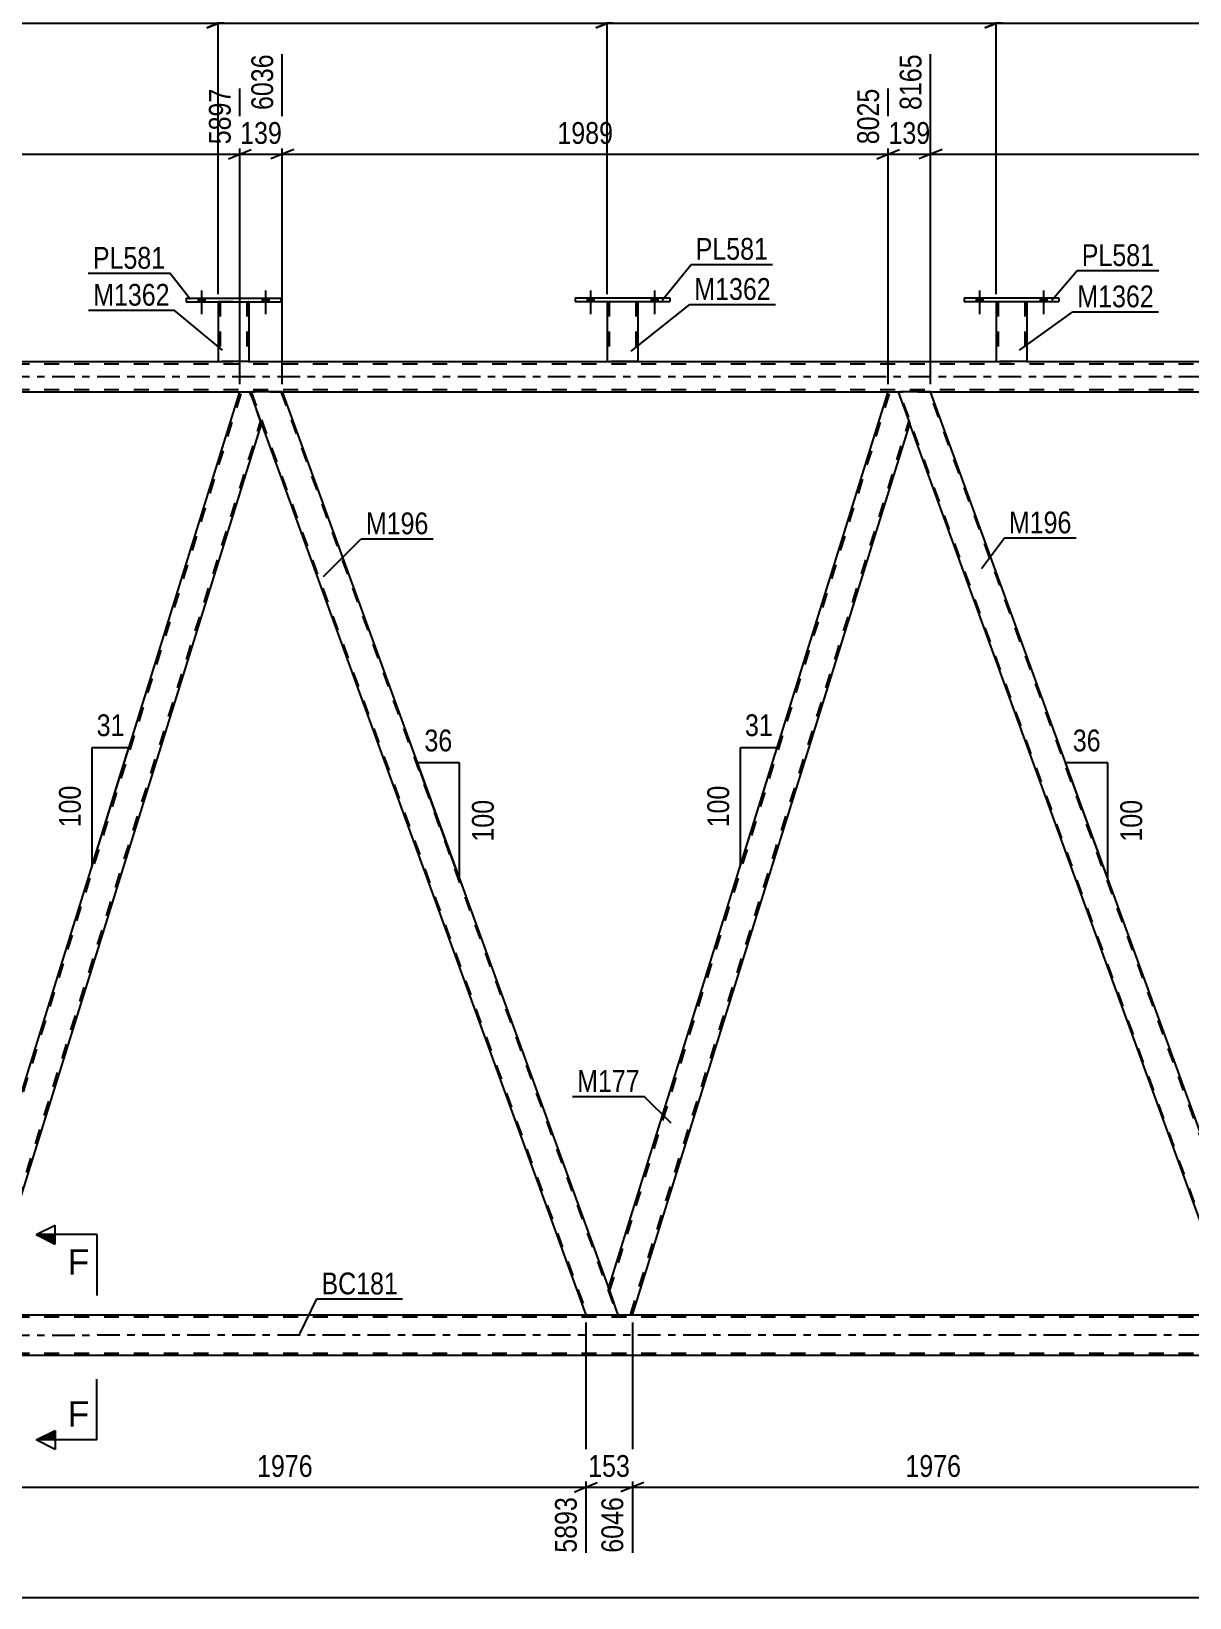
# Model space of a CAD drawing. Header units: millimetres. Extents: x 0 to 841, y 0 to 594.
# Drawn here: x 245.6 to 397.7, y 284.6 to 490.3 of the extents above; entities that cross this region are included whole.
import ezdxf

# ---------------------------------------------------------------- set-up
doc = ezdxf.new("R2010")
doc.units = ezdxf.units.MM
doc.linetypes.add('DXK_LINE_DOT2', pattern=[3.9198, 1.9599, -1.9599])
doc.linetypes.add('DXK_LINE_DOT3', pattern=[5.9187, 2.979, -0.9799, 0.9799, -0.9799])
doc.styles.add('Arial', font='ARIAL.TTF', dxfattribs={"height": 0.2})
doc.styles.add('Arial Narrow', font='ARIALN.TTF', dxfattribs={"height": 0.2})

# ---------------------------------------------------------------- blocks, each defined once
blk = doc.blocks.new('Part-103610369-3360 - 3131')
at = {"color": 2, "linetype": 'Continuous'}
for p, q in [((368.09, 455.24), (368.09, 454.76)), ((368.09, 455.24), (380.49, 455.24)), ((368.09, 454.76), (380.49, 454.76)), ((380.49, 455.24), (380.49, 454.76))]:
    blk.add_line(p, q, dxfattribs=at)
blk = doc.blocks.new('Bolt-103610369-3214 - 3131')
at = {"linetype": 'Continuous'}
for points in [[(318.57, 454.76), (319.45, 454.76), (319.45, 455.24), (318.57, 455.24)], [(326.97, 454.76), (327.85, 454.76), (327.85, 455.24), (326.97, 455.24)]]:
    blk.add_hatch(color=1, dxfattribs=at).paths.add_polyline_path(points)
at = {"color": 1, "linetype": 'Continuous'}
for p, q in [((318.57, 455.24), (318.57, 454.76)), ((319.01, 456.24), (319.01, 453.12)), ((319.45, 455.24), (319.45, 454.76)), ((326.97, 455.24), (326.97, 454.76)), ((327.41, 456.24), (327.41, 453.12)), ((327.85, 455.24), (327.85, 454.76))]:
    blk.add_line(p, q, dxfattribs=at)
blk = doc.blocks.new('Bolt-103610369-3397 - 3131')
at = {"linetype": 'Continuous'}
for points in [[(267.49, 454.75), (268.37, 454.75), (268.37, 455.23), (267.49, 455.23)], [(275.89, 454.75), (276.77, 454.75), (276.77, 455.23), (275.89, 455.23)]]:
    blk.add_hatch(color=1, dxfattribs=at).paths.add_polyline_path(points)
at = {"color": 1, "linetype": 'Continuous'}
for p, q in [((267.49, 455.23), (267.49, 454.75)), ((267.93, 456.23), (267.93, 453.11)), ((268.37, 455.23), (268.37, 454.75)), ((275.89, 455.23), (275.89, 454.75)), ((276.33, 456.23), (276.33, 453.11)), ((276.77, 455.23), (276.77, 454.75))]:
    blk.add_line(p, q, dxfattribs=at)
blk = doc.blocks.new('Part-103610369-3198 - 3131')
at = {"color": 7, "linetype": 'DXK_LINE_DOT2'}
for p, q in [((94.41, 446.59), (510.68, 446.59)), ((270.13, 446.91), (274.13, 446.91)), ((372.29, 446.91), (376.29, 446.91)), ((94.41, 443.23), (510.68, 443.23)), ((272.96, 442.91), (278.53, 442.91)), ((358.09, 442.91), (363.67, 442.91))]:
    blk.add_line(p, q, dxfattribs=at)
at = {"color": 2, "linetype": 'Continuous'}
for p, q in [((223.05, 446.91), (270.13, 446.91)), ((274.13, 446.91), (372.29, 446.91)), ((376.29, 446.91), (510.68, 446.91)), ((193.4, 442.91), (272.96, 442.91)), ((278.53, 442.91), (358.09, 442.91)), ((363.67, 442.91), (443.23, 442.91))]:
    blk.add_line(p, q, dxfattribs=at)
at = {"color": 7, "linetype": 'DXK_LINE_DOT3'}
blk.add_line((94.41, 444.91), (510.68, 444.91), dxfattribs=at)
blk = doc.blocks.new('Part-103610369-3213 - 3131')
at = {"color": 7, "linetype": 'DXK_LINE_DOT2'}
for p, q in [((270.13, 454.76), (274.13, 454.76)), ((270.13, 454.75), (270.13, 454.76)), ((270.13, 454.76), (270.13, 454.75)), ((270.37, 454.76), (270.37, 446.91)), ((273.89, 454.76), (273.89, 446.91)), ((274.13, 454.76), (274.13, 454.75)), ((274.13, 454.75), (274.13, 454.76)), ((273.87, 446.91), (273.89, 446.91))]:
    blk.add_line(p, q, dxfattribs=at)
at = {"color": 2, "linetype": 'Continuous'}
for p, q in [((270.13, 454.75), (270.13, 446.91)), ((274.13, 454.75), (274.13, 446.91)), ((270.13, 446.91), (270.61, 446.91)), ((274.09, 446.91), (270.61, 446.91)), ((274.13, 446.91), (274.09, 446.91))]:
    blk.add_line(p, q, dxfattribs=at)
blk = doc.blocks.new('Bolt-103610369-3215 - 3131')
at = {"linetype": 'Continuous'}
for points in [[(318.57, 454.76), (319.45, 454.76), (319.45, 455.24), (318.57, 455.24)], [(326.97, 454.76), (327.85, 454.76), (327.85, 455.24), (326.97, 455.24)]]:
    blk.add_hatch(color=1, dxfattribs=at).paths.add_polyline_path(points)
at = {"color": 1, "linetype": 'Continuous'}
for p, q in [((318.57, 455.24), (318.57, 454.76)), ((319.01, 456.24), (319.01, 453.12)), ((319.45, 455.24), (319.45, 454.76)), ((326.97, 455.24), (326.97, 454.76)), ((327.41, 456.24), (327.41, 453.12)), ((327.85, 455.24), (327.85, 454.76))]:
    blk.add_line(p, q, dxfattribs=at)
blk = doc.blocks.new('Part-103610369-3371 - 3131')
at = {"color": 2, "linetype": 'Continuous'}
for p, q in [((321.21, 454.76), (321.21, 446.92)), ((325.21, 454.76), (325.21, 446.92)), ((321.21, 446.92), (321.69, 446.92)), ((325.17, 446.92), (321.69, 446.92)), ((325.21, 446.92), (325.17, 446.92))]:
    blk.add_line(p, q, dxfattribs=at)
at = {"color": 7, "linetype": 'DXK_LINE_DOT2'}
for p, q in [((321.21, 454.76), (325.21, 454.76)), ((321.21, 454.76), (321.21, 454.76)), ((321.21, 454.76), (321.21, 454.76)), ((321.45, 454.76), (321.45, 446.92)), ((324.97, 454.76), (324.97, 446.92)), ((325.21, 454.76), (325.21, 454.76)), ((325.21, 454.76), (325.21, 454.76)), ((321.47, 446.92), (321.45, 446.92)), ((321.45, 446.92), (321.47, 446.92)), ((321.51, 446.92), (321.47, 446.92)), ((321.47, 446.92), (321.51, 446.92)), ((324.95, 446.92), (324.97, 446.92))]:
    blk.add_line(p, q, dxfattribs=at)
blk = doc.blocks.new('Bolt-103610369-3244 - 3131')
at = {"linetype": 'Continuous'}
for points in [[(267.49, 454.75), (268.37, 454.75), (268.37, 455.23), (267.49, 455.23)], [(275.89, 454.75), (276.77, 454.75), (276.77, 455.23), (275.89, 455.23)]]:
    blk.add_hatch(color=1, dxfattribs=at).paths.add_polyline_path(points)
at = {"color": 1, "linetype": 'Continuous'}
for p, q in [((267.49, 455.23), (267.49, 454.75)), ((267.93, 456.23), (267.93, 453.11)), ((268.37, 455.23), (268.37, 454.75)), ((275.89, 455.23), (275.89, 454.75)), ((276.33, 456.23), (276.33, 453.11)), ((276.77, 455.23), (276.77, 454.75))]:
    blk.add_line(p, q, dxfattribs=at)
blk = doc.blocks.new('Part-103610369-3366 - 3131')
at = {"color": 2, "linetype": 'Continuous'}
for p, q in [((317.01, 455.24), (317.01, 454.76)), ((317.01, 455.24), (329.41, 455.24)), ((317.01, 454.76), (329.41, 454.76)), ((329.41, 455.24), (329.41, 454.76))]:
    blk.add_line(p, q, dxfattribs=at)
blk = doc.blocks.new('Bolt-103610369-3399 - 3131')
at = {"linetype": 'Continuous'}
for points in [[(369.65, 454.76), (370.53, 454.76), (370.53, 455.24), (369.65, 455.24)], [(378.05, 454.76), (378.93, 454.76), (378.93, 455.24), (378.05, 455.24)]]:
    blk.add_hatch(color=1, dxfattribs=at).paths.add_polyline_path(points)
at = {"color": 1, "linetype": 'Continuous'}
for p, q in [((369.65, 455.24), (369.65, 454.76)), ((370.09, 456.24), (370.09, 453.12)), ((370.53, 455.24), (370.53, 454.76)), ((378.05, 455.24), (378.05, 454.76)), ((378.49, 456.24), (378.49, 453.12)), ((378.93, 455.24), (378.93, 454.76))]:
    blk.add_line(p, q, dxfattribs=at)
blk = doc.blocks.new('Part-103610369-3297 - 3131')
at = {"color": 7, "linetype": 'DXK_LINE_DOT2'}
for p, q in [((236.39, 324.79), (273.21, 442.91)), ((273.23, 442.91), (273.27, 442.91)), ((239.11, 321.7), (275.69, 439.04)), ((275.8, 438.71), (275.82, 438.66)), ((236.26, 325.17), (236.68, 326.52)), ((237.52, 321.7), (236.26, 325.17)), ((239.36, 321.7), (240.87, 326.52)), ((237.52, 321.7), (239.36, 321.7))]:
    blk.add_line(p, q, dxfattribs=at)
at = {"color": 2, "linetype": 'Continuous'}
for p, q in [((236.68, 326.52), (272.96, 442.91)), ((272.96, 442.91), (273, 442.91)), ((273, 442.91), (273.1, 442.91)), ((273.1, 442.91), (274.28, 442.91)), ((274.28, 442.91), (275.8, 438.71)), ((240.87, 326.52), (275.82, 438.66))]:
    blk.add_line(p, q, dxfattribs=at)
blk = doc.blocks.new('Part-103610369-3302 - 3131')
at = {"color": 2, "linetype": 'Continuous'}
for p, q in [((359.41, 442.91), (359.43, 442.91)), ((359.43, 442.91), (359.51, 442.91)), ((359.51, 442.91), (359.75, 442.91)), ((363.67, 442.91), (359.75, 442.91)), ((406.54, 325.12), (363.67, 442.91)), ((403.53, 321.7), (360.94, 438.71))]:
    blk.add_line(p, q, dxfattribs=at)
at = {"color": 7, "linetype": 'DXK_LINE_DOT2'}
for p, q in [((359.41, 442.91), (359.51, 442.91)), ((359.41, 442.91), (360.94, 438.71)), ((403.7, 321.7), (359.58, 442.91)), ((359.59, 442.91), (359.58, 442.91)), ((359.58, 442.91), (359.59, 442.91)), ((359.62, 442.91), (359.59, 442.91)), ((407.62, 321.7), (363.5, 442.91)), ((407.79, 321.7), (406.54, 325.12)), ((407.79, 321.7), (403.53, 321.7))]:
    blk.add_line(p, q, dxfattribs=at)
blk = doc.blocks.new('Bolt-103610369-3400 - 3131')
at = {"linetype": 'Continuous'}
for points in [[(369.65, 454.76), (370.53, 454.76), (370.53, 455.24), (369.65, 455.24)], [(378.05, 454.76), (378.93, 454.76), (378.93, 455.24), (378.05, 455.24)]]:
    blk.add_hatch(color=1, dxfattribs=at).paths.add_polyline_path(points)
at = {"color": 1, "linetype": 'Continuous'}
for p, q in [((369.65, 455.24), (369.65, 454.76)), ((370.09, 456.24), (370.09, 453.12)), ((370.53, 455.24), (370.53, 454.76)), ((378.05, 455.24), (378.05, 454.76)), ((378.49, 456.24), (378.49, 453.12)), ((378.93, 455.24), (378.93, 454.76))]:
    blk.add_line(p, q, dxfattribs=at)
blk = doc.blocks.new('Part-103610369-3396 - 3131')
at = {"color": 2, "linetype": 'Continuous'}
for p, q in [((265.93, 455.23), (265.93, 454.75)), ((265.93, 455.23), (278.33, 455.23)), ((265.93, 454.75), (278.33, 454.75)), ((278.33, 455.23), (278.33, 454.75))]:
    blk.add_line(p, q, dxfattribs=at)
blk = doc.blocks.new('Part-103610369-3693 - 3131')
at = {"color": 2, "linetype": 'Continuous'}
for p, q in [((372.29, 454.76), (372.29, 446.92)), ((376.29, 454.76), (376.29, 446.92)), ((372.29, 446.92), (372.77, 446.92)), ((376.25, 446.92), (372.77, 446.92)), ((376.29, 446.92), (376.25, 446.92))]:
    blk.add_line(p, q, dxfattribs=at)
at = {"color": 7, "linetype": 'DXK_LINE_DOT2'}
for p, q in [((372.29, 454.76), (376.29, 454.76)), ((372.29, 454.76), (372.29, 454.76)), ((372.29, 454.76), (372.29, 454.76)), ((372.53, 454.76), (372.53, 446.92)), ((376.05, 454.76), (376.05, 446.92)), ((376.29, 454.76), (376.29, 454.76)), ((376.29, 454.76), (376.29, 454.76)), ((376.03, 446.92), (376.05, 446.92))]:
    blk.add_line(p, q, dxfattribs=at)
blk = doc.blocks.new('Part-103610369-3558 - 3131')
at = {"color": 7, "linetype": 'DXK_LINE_DOT2'}
for p, q in [((94.41, 321.45), (770.3, 321.46)), ((94.41, 316.65), (770.3, 316.66))]:
    blk.add_line(p, q, dxfattribs=at)
at = {"color": 2, "linetype": 'Continuous'}
for p, q in [((244.19, 321.7), (484.2, 321.7)), ((244.19, 316.42), (484.2, 316.42))]:
    blk.add_line(p, q, dxfattribs=at)
at = {"color": 7, "linetype": 'DXK_LINE_DOT3'}
blk.add_line((94.41, 319.05), (770.3, 319.06), dxfattribs=at)
blk = doc.blocks.new('Part-103610369-3607 - 3131')
at = {"color": 2, "linetype": 'Continuous'}
for p, q in [((321.39, 325.17), (358.09, 442.91)), ((358.09, 442.91), (358.13, 442.91)), ((358.13, 442.91), (358.24, 442.91)), ((358.24, 442.91), (359.41, 442.91)), ((359.41, 442.91), (360.94, 438.71)), ((324.5, 321.7), (360.96, 438.66)), ((322.65, 321.7), (321.41, 325.12))]:
    blk.add_line(p, q, dxfattribs=at)
at = {"color": 7, "linetype": 'DXK_LINE_DOT2'}
for p, q in [((321.52, 324.79), (358.34, 442.91)), ((358.36, 442.91), (358.4, 442.91)), ((324.25, 321.7), (360.82, 439.04)), ((360.94, 438.71), (360.96, 438.66)), ((321.39, 325.17), (321.41, 325.12)), ((322.65, 321.7), (324.5, 321.7))]:
    blk.add_line(p, q, dxfattribs=at)
blk = doc.blocks.new('Part-103610369-3612 - 3131')
at = {"color": 2, "linetype": 'Continuous'}
for p, q in [((274.28, 442.91), (274.3, 442.91)), ((274.3, 442.91), (274.38, 442.91)), ((274.38, 442.91), (274.62, 442.91)), ((278.53, 442.91), (274.62, 442.91)), ((278.53, 442.91), (321.41, 325.12)), ((275.8, 438.71), (318.4, 321.7))]:
    blk.add_line(p, q, dxfattribs=at)
at = {"color": 7, "linetype": 'DXK_LINE_DOT2'}
for p, q in [((275.8, 438.71), (274.28, 442.91)), ((274.28, 442.91), (274.38, 442.91)), ((274.45, 442.91), (318.57, 321.7)), ((274.46, 442.91), (274.45, 442.91)), ((274.45, 442.91), (274.46, 442.91)), ((274.49, 442.91), (274.46, 442.91)), ((278.36, 442.91), (322.48, 321.7)), ((321.41, 325.12), (322.65, 321.7)), ((318.4, 321.7), (322.65, 321.7))]:
    blk.add_line(p, q, dxfattribs=at)
blk = doc.blocks.new('AngleDimension-103610369-41764 - 3131')
at = {"color": 7, "linetype": 'Continuous'}
for p, q in [((253.57, 396.2), (258.39, 396.2)), ((253.57, 380.73), (258.39, 396.2)), ((253.57, 380.73), (253.57, 396.2)), ((256.1, 388.83), (258.39, 396.2))]:
    blk.add_line(p, q, dxfattribs=at)
at = {"color": 0}
for points in [[(258.41, 397.1), (258.41, 401.3), (253.56, 401.3), (253.56, 397.1)], [(252.67, 391.8), (248.47, 391.8), (248.47, 385.12), (252.67, 385.12)]]:
    blk.add_wipeout(points, dxfattribs=at)
at = {"color": 3, "style": 'Arial Narrow'}
blk.add_text('31', height=2.863, dxfattribs=at).set_placement((254.16, 397.7))
blk.add_text('100', height=2.863, rotation=90.0002, dxfattribs=at).set_placement((252.07, 385.72))
blk = doc.blocks.new('StraightDimension-103610369-26354 - 3131')
at = {"color": 7, "linetype": 'Continuous'}
for p, q in [((193.4, 443.91), (193.4, 487.24)), ((272.96, 443.91), (272.96, 482.74)), ((194.9, 474.73), (191.9, 473.53)), ((193.4, 474.13), (272.96, 474.13)), ((271.46, 473.53), (274.46, 474.73))]:
    blk.add_line(p, q, dxfattribs=at)
at = {"color": 0, "linetype": 'Continuous'}
blk.add_wipeout([(272.36, 483.34), (268.16, 483.34), (268.16, 474.83), (272.36, 474.83)], dxfattribs=at)
at = {"color": 0}
blk.add_wipeout([(237.43, 474.88), (237.43, 479.08), (228.92, 479.08), (228.92, 474.88)], dxfattribs=at)
at = {"color": 3, "linetype": 'Continuous', "style": 'Arial Narrow'}
blk.add_text('5897', height=2.863, rotation=90.0002, dxfattribs=at).set_placement((271.76, 475.43))
at = {"color": 3, "style": 'Arial Narrow'}
blk.add_text('1989', height=2.863, dxfattribs=at).set_placement((229.52, 475.48))
blk = doc.blocks.new('StraightDimension-103610369-26352 - 3131')
at = {"color": 7, "linetype": 'Continuous'}
for p, q in [((278.53, 443.91), (278.53, 487.24)), ((358.09, 443.91), (358.09, 482.74)), ((280.03, 474.73), (277.03, 473.53)), ((278.53, 474.13), (358.09, 474.13)), ((356.59, 473.53), (359.59, 474.73))]:
    blk.add_line(p, q, dxfattribs=at)
at = {"color": 0, "linetype": 'Continuous'}
blk.add_wipeout([(357.49, 483.34), (353.29, 483.34), (353.29, 474.83), (357.49, 474.83)], dxfattribs=at)
at = {"color": 0}
blk.add_wipeout([(322.57, 474.88), (322.57, 479.08), (314.06, 479.08), (314.06, 474.88)], dxfattribs=at)
at = {"color": 3, "linetype": 'Continuous', "style": 'Arial Narrow'}
blk.add_text('8025', height=2.863, rotation=90.0002, dxfattribs=at).set_placement((356.89, 475.43))
at = {"color": 3, "style": 'Arial Narrow'}
blk.add_text('1989', height=2.863, dxfattribs=at).set_placement((314.66, 475.48))
blk = doc.blocks.new('AngleDimension-103610369-41794 - 3131')
at = {"color": 7, "linetype": 'Continuous'}
for p, q in [((300.52, 382.5), (296.26, 394.2)), ((301.8, 394.2), (296.26, 394.2)), ((301.8, 378.98), (296.26, 394.2)), ((301.8, 378.98), (301.8, 394.2))]:
    blk.add_line(p, q, dxfattribs=at)
at = {"color": 0}
for points in [[(301.46, 395.1), (301.46, 399.3), (296.6, 399.3), (296.6, 395.1)], [(306.9, 389.93), (302.7, 389.93), (302.7, 383.25), (306.9, 383.25)]]:
    blk.add_wipeout(points, dxfattribs=at)
at = {"color": 3, "style": 'Arial Narrow'}
blk.add_text('36', height=2.863, dxfattribs=at).set_placement((297.2, 395.7))
blk.add_text('100', height=2.863, rotation=90.0002, dxfattribs=at).set_placement((306.3, 383.85))
blk = doc.blocks.new('StraightDimension-103610369-26163 - 3131')
at = {"color": 7, "linetype": 'Continuous'}
for p, q in [((219.05, 455.76), (219.05, 499.92)), ((270.13, 455.76), (270.13, 499.92)), ((220.55, 491.91), (217.55, 490.71)), ((268.63, 490.71), (271.63, 491.91)), ((219.05, 491.31), (270.13, 491.31))]:
    blk.add_line(p, q, dxfattribs=at)
at = {"color": 0, "linetype": 'Continuous'}
blk.add_wipeout([(269.53, 500.52), (265.33, 500.52), (265.33, 492.01), (269.53, 492.01)], dxfattribs=at)
at = {"color": 0}
blk.add_wipeout([(248.84, 492.06), (248.84, 496.26), (240.33, 496.26), (240.33, 492.06)], dxfattribs=at)
at = {"color": 3, "linetype": 'Continuous', "style": 'Arial Narrow'}
blk.add_text('5826', height=2.863, rotation=90.0002, dxfattribs=at).set_placement((268.93, 492.61))
at = {"color": 3, "style": 'Arial Narrow'}
blk.add_text('1277', height=2.863, dxfattribs=at).set_placement((240.93, 492.66))
blk = doc.blocks.new('StraightDimension-103610369-27101 - 3131')
at = {"color": 7, "linetype": 'Continuous'}
for p, q in [((324.5, 320.7), (324.5, 290.46)), ((403.53, 320.7), (403.53, 290.46)), ((326, 299.67), (323, 298.47)), ((324.5, 299.07), (403.53, 299.07)), ((402.03, 298.47), (405.03, 299.67))]:
    blk.add_line(p, q, dxfattribs=at)
at = {"color": 0}
blk.add_wipeout([(368.27, 299.82), (368.27, 304.02), (359.76, 304.02), (359.76, 299.82)], dxfattribs=at)
at = {"color": 0, "linetype": 'Continuous'}
blk.add_wipeout([(402.93, 298.37), (398.73, 298.37), (398.73, 289.86), (402.93, 289.86)], dxfattribs=at)
at = {"color": 3, "style": 'Arial Narrow'}
blk.add_text('1976', height=2.863, dxfattribs=at).set_placement((360.36, 300.42))
at = {"color": 3, "linetype": 'Continuous', "style": 'Arial Narrow'}
blk.add_text('8022', height=2.863, rotation=90.0002, dxfattribs=at).set_placement((402.33, 290.46))
blk = doc.blocks.new('StraightDimension-103610369-26162 - 3131')
at = {"color": 7, "linetype": 'Continuous'}
for p, q in [((270.13, 455.76), (270.13, 499.92)), ((321.21, 455.76), (321.21, 499.92)), ((271.63, 491.91), (268.63, 490.71)), ((319.71, 490.71), (322.71, 491.91)), ((270.13, 491.31), (321.21, 491.31))]:
    blk.add_line(p, q, dxfattribs=at)
at = {"color": 0, "linetype": 'Continuous'}
blk.add_wipeout([(320.61, 500.52), (316.41, 500.52), (316.41, 492.01), (320.61, 492.01)], dxfattribs=at)
at = {"color": 0}
blk.add_wipeout([(299.92, 492.06), (299.92, 496.26), (291.41, 496.26), (291.41, 492.06)], dxfattribs=at)
at = {"color": 3, "linetype": 'Continuous', "style": 'Arial Narrow'}
blk.add_text('7103', height=2.863, rotation=90.0002, dxfattribs=at).set_placement((320.01, 492.61))
at = {"color": 3, "style": 'Arial Narrow'}
blk.add_text('1277', height=2.863, dxfattribs=at).set_placement((292.01, 492.66))
blk = doc.blocks.new('StraightDimension-103610369-26351 - 3131')
at = {"color": 7, "linetype": 'Continuous'}
for p, q in [((363.67, 443.91), (363.67, 487.24)), ((358.09, 443.91), (358.09, 482.74)), ((356.59, 473.53), (359.59, 474.73)), ((358.09, 474.13), (363.67, 474.13)), ((365.17, 474.73), (362.17, 473.53))]:
    blk.add_line(p, q, dxfattribs=at)
at = {"color": 0}
blk.add_wipeout([(364.22, 474.88), (364.22, 479.08), (357.54, 479.08), (357.54, 474.88)], dxfattribs=at)
at = {"color": 0, "linetype": 'Continuous'}
blk.add_wipeout([(363.07, 487.84), (358.87, 487.84), (358.87, 479.33), (363.07, 479.33)], dxfattribs=at)
at = {"color": 3, "linetype": 'Continuous', "style": 'Arial Narrow'}
blk.add_text('8165', height=2.863, rotation=90.0002, dxfattribs=at).set_placement((362.47, 479.93))
at = {"color": 3, "style": 'Arial Narrow'}
blk.add_text('139', height=2.863, dxfattribs=at).set_placement((358.14, 475.48))
blk = doc.blocks.new('AngleDimension-103610369-41822 - 3131')
at = {"color": 7, "linetype": 'Continuous'}
for p, q in [((385.66, 382.5), (381.4, 394.2)), ((386.94, 394.2), (381.4, 394.2)), ((386.94, 378.98), (381.4, 394.2)), ((386.94, 378.98), (386.94, 394.2))]:
    blk.add_line(p, q, dxfattribs=at)
at = {"color": 0}
for points in [[(386.59, 395.1), (386.59, 399.3), (381.74, 399.3), (381.74, 395.1)], [(392.04, 389.93), (387.84, 389.93), (387.84, 383.25), (392.04, 383.25)]]:
    blk.add_wipeout(points, dxfattribs=at)
at = {"color": 3, "style": 'Arial Narrow'}
blk.add_text('36', height=2.863, dxfattribs=at).set_placement((382.34, 395.7))
blk.add_text('100', height=2.863, rotation=90.0002, dxfattribs=at).set_placement((391.44, 383.85))
blk = doc.blocks.new('StraightDimension-103610369-27103 - 3131')
at = {"color": 7, "linetype": 'Continuous'}
for p, q in [((239.36, 320.7), (239.36, 290.46)), ((318.4, 320.7), (318.4, 290.46)), ((240.86, 299.67), (237.86, 298.47)), ((239.36, 299.07), (318.4, 299.07)), ((316.9, 298.47), (319.9, 299.67))]:
    blk.add_line(p, q, dxfattribs=at)
at = {"color": 0}
blk.add_wipeout([(283.14, 299.82), (283.14, 304.02), (274.62, 304.02), (274.62, 299.82)], dxfattribs=at)
at = {"color": 0, "linetype": 'Continuous'}
blk.add_wipeout([(317.8, 298.37), (313.6, 298.37), (313.6, 289.86), (317.8, 289.86)], dxfattribs=at)
at = {"color": 3, "style": 'Arial Narrow'}
blk.add_text('1976', height=2.863, dxfattribs=at).set_placement((275.22, 300.42))
at = {"color": 3, "linetype": 'Continuous', "style": 'Arial Narrow'}
blk.add_text('5893', height=2.863, rotation=90.0002, dxfattribs=at).set_placement((317.2, 290.46))
blk = doc.blocks.new('StraightDimension-103610369-26161 - 3131')
at = {"color": 7, "linetype": 'Continuous'}
for p, q in [((321.21, 455.76), (321.21, 499.92)), ((372.29, 455.76), (372.29, 499.92)), ((322.71, 491.91), (319.71, 490.71)), ((370.79, 490.71), (373.79, 491.91)), ((321.21, 491.31), (372.29, 491.31))]:
    blk.add_line(p, q, dxfattribs=at)
at = {"color": 0, "linetype": 'Continuous'}
blk.add_wipeout([(371.69, 500.52), (367.49, 500.52), (367.49, 492.01), (371.69, 492.01)], dxfattribs=at)
at = {"color": 0}
blk.add_wipeout([(351.01, 492.06), (351.01, 496.26), (342.49, 496.26), (342.49, 492.06)], dxfattribs=at)
at = {"color": 3, "linetype": 'Continuous', "style": 'Arial Narrow'}
blk.add_text('8380', height=2.863, rotation=90.0002, dxfattribs=at).set_placement((371.09, 492.61))
at = {"color": 3, "style": 'Arial Narrow'}
blk.add_text('1277', height=2.863, dxfattribs=at).set_placement((343.09, 492.66))
blk = doc.blocks.new('AngleDimension-103610369-41792 - 3131')
at = {"color": 7, "linetype": 'Continuous'}
for p, q in [((338.71, 396.2), (343.53, 396.2)), ((338.71, 380.73), (343.53, 396.2)), ((338.71, 380.73), (338.71, 396.2)), ((341.23, 388.83), (343.53, 396.2))]:
    blk.add_line(p, q, dxfattribs=at)
at = {"color": 0}
for points in [[(343.55, 397.1), (343.55, 401.3), (338.69, 401.3), (338.69, 397.1)], [(337.81, 391.8), (333.61, 391.8), (333.61, 385.12), (337.81, 385.12)]]:
    blk.add_wipeout(points, dxfattribs=at)
at = {"color": 3, "style": 'Arial Narrow'}
blk.add_text('31', height=2.863, dxfattribs=at).set_placement((339.29, 397.7))
blk.add_text('100', height=2.863, rotation=90.0002, dxfattribs=at).set_placement((337.21, 385.72))
blk = doc.blocks.new('StraightDimension-103610369-26160 - 3131')
at = {"color": 7, "linetype": 'Continuous'}
for p, q in [((372.29, 455.76), (372.29, 499.92)), ((423.37, 455.76), (423.37, 499.92)), ((373.79, 491.91), (370.79, 490.71)), ((421.87, 490.71), (424.87, 491.91)), ((372.29, 491.31), (423.37, 491.31))]:
    blk.add_line(p, q, dxfattribs=at)
at = {"color": 0, "linetype": 'Continuous'}
blk.add_wipeout([(422.77, 500.52), (418.57, 500.52), (418.57, 492.01), (422.77, 492.01)], dxfattribs=at)
at = {"color": 0}
blk.add_wipeout([(402.09, 492.06), (402.09, 496.26), (393.57, 496.26), (393.57, 492.06)], dxfattribs=at)
at = {"color": 3, "linetype": 'Continuous', "style": 'Arial Narrow'}
blk.add_text('9657', height=2.863, rotation=90.0002, dxfattribs=at).set_placement((422.17, 492.61))
at = {"color": 3, "style": 'Arial Narrow'}
blk.add_text('1277', height=2.863, dxfattribs=at).set_placement((394.17, 492.66))
blk = doc.blocks.new('StraightDimension-103610369-26350 - 3131')
at = {"color": 7, "linetype": 'Continuous'}
for p, q in [((363.67, 443.91), (363.67, 487.24)), ((443.23, 443.91), (443.23, 484.57)), ((365.17, 474.73), (362.17, 473.53)), ((363.67, 474.13), (443.23, 474.13)), ((441.73, 473.53), (444.73, 474.73))]:
    blk.add_line(p, q, dxfattribs=at)
at = {"color": 0, "linetype": 'Continuous'}
blk.add_wipeout([(442.63, 485.17), (438.43, 485.17), (438.43, 474.83), (442.63, 474.83)], dxfattribs=at)
at = {"color": 0}
blk.add_wipeout([(407.7, 474.88), (407.7, 479.08), (399.19, 479.08), (399.19, 474.88)], dxfattribs=at)
at = {"color": 3, "linetype": 'Continuous', "style": 'Arial Narrow'}
blk.add_text('10154', height=2.863, rotation=90.0002, dxfattribs=at).set_placement((442.03, 475.43))
at = {"color": 3, "style": 'Arial Narrow'}
blk.add_text('1989', height=2.863, dxfattribs=at).set_placement((399.79, 475.48))
blk = doc.blocks.new('StraightDimension-103610369-26353 - 3131')
at = {"color": 7, "linetype": 'Continuous'}
for p, q in [((278.53, 443.91), (278.53, 487.24)), ((272.96, 443.91), (272.96, 482.74)), ((271.46, 473.53), (274.46, 474.73)), ((272.96, 474.13), (278.53, 474.13)), ((280.03, 474.73), (277.03, 473.53))]:
    blk.add_line(p, q, dxfattribs=at)
at = {"color": 0}
blk.add_wipeout([(279.09, 474.88), (279.09, 479.08), (272.4, 479.08), (272.4, 474.88)], dxfattribs=at)
at = {"color": 0, "linetype": 'Continuous'}
blk.add_wipeout([(277.93, 487.84), (273.73, 487.84), (273.73, 479.33), (277.93, 479.33)], dxfattribs=at)
at = {"color": 3, "linetype": 'Continuous', "style": 'Arial Narrow'}
blk.add_text('6036', height=2.863, rotation=90.0002, dxfattribs=at).set_placement((277.33, 479.93))
at = {"color": 3, "style": 'Arial Narrow'}
blk.add_text('139', height=2.863, dxfattribs=at).set_placement((273, 475.48))
blk = doc.blocks.new('StraightDimension-103610369-27102 - 3131')
at = {"color": 7, "linetype": 'Continuous'}
for p, q in [((318.4, 320.7), (318.4, 290.46)), ((324.5, 320.7), (324.5, 290.46)), ((316.9, 298.47), (319.9, 299.67)), ((318.4, 299.07), (324.5, 299.07)), ((326, 299.67), (323, 298.47))]:
    blk.add_line(p, q, dxfattribs=at)
at = {"color": 0}
blk.add_wipeout([(324.79, 299.82), (324.79, 304.02), (318.1, 304.02), (318.1, 299.82)], dxfattribs=at)
at = {"color": 0, "linetype": 'Continuous'}
blk.add_wipeout([(323.9, 298.37), (319.7, 298.37), (319.7, 289.86), (323.9, 289.86)], dxfattribs=at)
at = {"color": 3, "style": 'Arial Narrow'}
blk.add_text('153', height=2.863, dxfattribs=at).set_placement((318.7, 300.42))
at = {"color": 3, "linetype": 'Continuous', "style": 'Arial Narrow'}
blk.add_text('6046', height=2.863, rotation=90.0002, dxfattribs=at).set_placement((323.3, 290.46))
blk = doc.blocks.new('StraightDimension-103610369-27344 - 3131')
at = {"color": 7, "linetype": 'Continuous'}
blk.add_line((42.68, 284.56), (781.16, 284.56), dxfattribs=at)
blk = doc.blocks.new('Mark-103610369-26084 - 3131')
at = {"color": 0}
blk.add_wipeout([(382.18, 424.33), (382.18, 427.33), (373.95, 427.33), (373.95, 424.33)], dxfattribs=at)
blk.add_wipeout([(382.18, 424.33), (382.18, 427.33), (373.95, 427.33), (373.95, 424.33)], dxfattribs=at)
at = {"color": 30, "linetype": 'Continuous'}
for p, q in [((370.34, 419.73), (373.35, 423.73)), ((373.35, 423.73), (382.78, 423.73))]:
    blk.add_line(p, q, dxfattribs=at)
at = {"color": 3, "style": 'Arial Narrow'}
blk.add_text('M196', height=2.863, dxfattribs=at).set_placement((373.95, 424.33))
blk = doc.blocks.new('Mark-103610369-26108 - 3131')
at = {"color": 0}
blk.add_wipeout([(297.74, 424.21), (297.74, 427.21), (289.51, 427.21), (289.51, 424.21)], dxfattribs=at)
blk.add_wipeout([(297.74, 424.21), (297.74, 427.21), (289.51, 427.21), (289.51, 424.21)], dxfattribs=at)
at = {"color": 30, "linetype": 'Continuous'}
for p, q in [((283.96, 418.66), (288.91, 423.61)), ((288.91, 423.61), (298.34, 423.61))]:
    blk.add_line(p, q, dxfattribs=at)
at = {"color": 3, "style": 'Arial Narrow'}
blk.add_text('M196', height=2.863, dxfattribs=at).set_placement((289.51, 424.21))
blk = doc.blocks.new('Mark-103610369-3554 - 3131')
at = {"color": 0}
blk.add_wipeout([(293.72, 324.39), (293.72, 327.39), (283.68, 327.39), (283.68, 324.39)], dxfattribs=at)
blk.add_wipeout([(293.72, 324.39), (293.72, 327.39), (283.68, 327.39), (283.68, 324.39)], dxfattribs=at)
at = {"color": 30, "linetype": 'Continuous'}
for p, q in [((280.84, 319.21), (283.08, 323.79)), ((283.08, 323.79), (294.32, 323.79))]:
    blk.add_line(p, q, dxfattribs=at)
at = {"color": 3, "style": 'Arial Narrow'}
blk.add_text('BC181', height=2.863, dxfattribs=at).set_placement((283.68, 324.39))
blk = doc.blocks.new('SectionMark-103610369-29233 - 3131')
at = {"linetype": 'Continuous'}
for points in [[(248.69, 332.23), (248.69, 330.98), (246.19, 332.23)], [(248.69, 306.52), (248.69, 305.27), (246.19, 305.27)]]:
    blk.add_hatch(color=6, dxfattribs=at).paths.add_polyline_path(points)
at = {"color": 6, "linetype": 'Continuous'}
for p, q in [((246.19, 332.23), (248.69, 333.48)), ((248.69, 330.98), (248.69, 333.48)), ((254.19, 332.23), (246.19, 332.23)), ((246.19, 332.23), (248.69, 330.98)), ((246.19, 305.27), (248.69, 306.52)), ((248.69, 306.52), (248.69, 304.02)), ((254.19, 305.27), (246.19, 305.27)), ((248.69, 304.02), (246.19, 305.27))]:
    blk.add_line(p, q, dxfattribs=at)
at = {"color": 0, "linetype": 'Continuous'}
for points in [[(253.19, 326.98), (253.19, 330.48), (250.34, 330.48), (250.34, 326.98)], [(253.19, 307.02), (253.19, 310.52), (250.34, 310.52), (250.34, 307.02)]]:
    blk.add_wipeout(points, dxfattribs=at)
at = {"color": 6, "linetype": 'Continuous'}
for p, q in [((254.19, 332.23), (254.19, 324.23)), ((254.19, 305.27), (254.19, 313.27))]:
    blk.add_line(p, q, dxfattribs=at)
at = {"color": 3, "linetype": 'Continuous', "style": 'Arial'}
for p in [(250.34, 326.98), (250.34, 307.02)]:
    blk.add_text('F', height=3.34, dxfattribs=at).set_placement(p)
blk = doc.blocks.new('Mark-103610369-26634 - 3131')
at = {"color": 0}
blk.add_wipeout([(263.17, 459.08), (263.17, 462.08), (253.66, 462.08), (253.66, 459.08)], dxfattribs=at)
blk.add_wipeout([(263.17, 459.08), (263.17, 462.08), (253.66, 462.08), (253.66, 459.08)], dxfattribs=at)
at = {"color": 30, "linetype": 'Continuous'}
for p in [(253.06, 458.48), (266.49, 455.04)]:
    blk.add_line(p, (263.77, 458.48), dxfattribs=at)
at = {"color": 3, "style": 'Arial Narrow'}
blk.add_text('PL581', height=2.863, dxfattribs=at).set_placement((253.66, 459.08))
blk = doc.blocks.new('Mark-103610369-26105 - 3131')
at = {"color": 0}
blk.add_wipeout([(325.47, 350.98), (325.47, 353.98), (317.25, 353.98), (317.25, 350.98)], dxfattribs=at)
blk.add_wipeout([(325.47, 350.98), (325.47, 353.98), (317.25, 353.98), (317.25, 350.98)], dxfattribs=at)
at = {"color": 30, "linetype": 'Continuous'}
for p in [(316.65, 350.38), (329.61, 346.85)]:
    blk.add_line(p, (326.07, 350.38), dxfattribs=at)
at = {"color": 3, "style": 'Arial Narrow'}
blk.add_text('M177', height=2.863, dxfattribs=at).set_placement((317.25, 350.98))
blk = doc.blocks.new('Mark-103610369-26592 - 3131')
at = {"color": 0}
blk.add_wipeout([(263.75, 454.23), (263.75, 457.23), (253.7, 457.23), (253.7, 454.23)], dxfattribs=at)
blk.add_wipeout([(263.75, 454.23), (263.75, 457.23), (253.7, 457.23), (253.7, 454.23)], dxfattribs=at)
at = {"color": 30, "linetype": 'Continuous'}
for p in [(253.1, 453.63), (270.68, 448.39)]:
    blk.add_line(p, (264.35, 453.63), dxfattribs=at)
at = {"color": 3, "style": 'Arial Narrow'}
blk.add_text('M1362', height=2.863, dxfattribs=at).set_placement((253.7, 454.23))
blk = doc.blocks.new('Mark-103610369-26619 - 3131')
at = {"color": 0}
blk.add_wipeout([(393.02, 459.44), (393.02, 462.44), (383.52, 462.44), (383.52, 459.44)], dxfattribs=at)
blk.add_wipeout([(393.02, 459.44), (393.02, 462.44), (383.52, 462.44), (383.52, 459.44)], dxfattribs=at)
at = {"color": 30, "linetype": 'Continuous'}
for p, q in [((379.58, 454.94), (382.92, 458.84)), ((382.92, 458.84), (393.62, 458.84))]:
    blk.add_line(p, q, dxfattribs=at)
at = {"color": 3, "style": 'Arial Narrow'}
blk.add_text('PL581', height=2.863, dxfattribs=at).set_placement((383.52, 459.44))
blk = doc.blocks.new('Mark-103610369-26622 - 3131')
at = {"color": 0}
blk.add_wipeout([(342.32, 460.26), (342.32, 463.26), (332.82, 463.26), (332.82, 460.26)], dxfattribs=at)
blk.add_wipeout([(342.32, 460.26), (342.32, 463.26), (332.82, 463.26), (332.82, 460.26)], dxfattribs=at)
at = {"color": 30, "linetype": 'Continuous'}
for p, q in [((328.43, 454.95), (332.22, 459.66)), ((332.22, 459.66), (342.92, 459.66))]:
    blk.add_line(p, q, dxfattribs=at)
at = {"color": 3, "style": 'Arial Narrow'}
blk.add_text('PL581', height=2.863, dxfattribs=at).set_placement((332.82, 460.26))
blk = doc.blocks.new('Mark-103610369-26625 - 3131')
at = {"color": 0}
blk.add_wipeout([(342.69, 454.99), (342.69, 457.99), (332.64, 457.99), (332.64, 454.99)], dxfattribs=at)
blk.add_wipeout([(342.69, 454.99), (342.69, 457.99), (332.64, 457.99), (332.64, 454.99)], dxfattribs=at)
at = {"color": 30, "linetype": 'Continuous'}
for p, q in [((324.33, 448.26), (332.04, 454.39)), ((332.04, 454.39), (343.29, 454.39))]:
    blk.add_line(p, q, dxfattribs=at)
at = {"color": 3, "style": 'Arial Narrow'}
blk.add_text('M1362', height=2.863, dxfattribs=at).set_placement((332.64, 454.99))
blk = doc.blocks.new('Mark-103610369-26664 - 3131')
at = {"color": 0}
blk.add_wipeout([(392.99, 454.02), (392.99, 457.02), (382.94, 457.02), (382.94, 454.02)], dxfattribs=at)
blk.add_wipeout([(392.99, 454.02), (392.99, 457.02), (382.94, 457.02), (382.94, 454.02)], dxfattribs=at)
at = {"color": 30, "linetype": 'Continuous'}
for p, q in [((375.33, 448.4), (382.34, 453.42)), ((382.34, 453.42), (393.59, 453.42))]:
    blk.add_line(p, q, dxfattribs=at)
at = {"color": 3, "style": 'Arial Narrow'}
blk.add_text('M1362', height=2.863, dxfattribs=at).set_placement((382.94, 454.02))

msp = doc.modelspace()

# ---------------------------------------------------------------- block references
for name in ['Part-103610369-3396 - 3131', 'Bolt-103610369-3397 - 3131', 'Bolt-103610369-3244 - 3131', 'Part-103610369-3213 - 3131', 'Part-103610369-3366 - 3131', 'Bolt-103610369-3214 - 3131', 'Bolt-103610369-3215 - 3131', 'Part-103610369-3371 - 3131', 'Part-103610369-3360 - 3131', 'Bolt-103610369-3399 - 3131', 'Bolt-103610369-3400 - 3131', 'Part-103610369-3693 - 3131', 'Part-103610369-3198 - 3131', 'Part-103610369-3297 - 3131', 'Part-103610369-3612 - 3131', 'Part-103610369-3607 - 3131', 'Part-103610369-3302 - 3131', 'Part-103610369-3558 - 3131']:
    msp.add_blockref(name, (0, 0))

# ---------------------------------------------------------------- next in the draw order: block references
for name in ['StraightDimension-103610369-26354 - 3131', 'StraightDimension-103610369-26352 - 3131', 'AngleDimension-103610369-41764 - 3131', 'AngleDimension-103610369-41792 - 3131', 'AngleDimension-103610369-41794 - 3131', 'AngleDimension-103610369-41822 - 3131', 'StraightDimension-103610369-27103 - 3131', 'StraightDimension-103610369-27101 - 3131']:
    msp.add_blockref(name, (0, 0))

# ---------------------------------------------------------------- next in the draw order: block references
for name in ['StraightDimension-103610369-26163 - 3131', 'StraightDimension-103610369-26351 - 3131', 'StraightDimension-103610369-27102 - 3131']:
    msp.add_blockref(name, (0, 0))

# ---------------------------------------------------------------- next in the draw order: block references
for name in ['StraightDimension-103610369-26162 - 3131', 'Mark-103610369-26634 - 3131', 'StraightDimension-103610369-27344 - 3131']:
    msp.add_blockref(name, (0, 0))

# ---------------------------------------------------------------- next in the draw order: block references
for name in ['StraightDimension-103610369-26161 - 3131', 'StraightDimension-103610369-26353 - 3131', 'Mark-103610369-26108 - 3131', 'Mark-103610369-26084 - 3131', 'Mark-103610369-26105 - 3131', 'SectionMark-103610369-29233 - 3131', 'Mark-103610369-3554 - 3131']:
    msp.add_blockref(name, (0, 0))

# ---------------------------------------------------------------- next in the draw order: block references
for name in ['StraightDimension-103610369-26160 - 3131', 'Mark-103610369-26622 - 3131', 'Mark-103610369-26592 - 3131']:
    msp.add_blockref(name, (0, 0))

# ---------------------------------------------------------------- next in the draw order: block references
for name in ['StraightDimension-103610369-26350 - 3131', 'Mark-103610369-26625 - 3131']:
    msp.add_blockref(name, (0, 0))

# ---------------------------------------------------------------- next in the draw order: block references
msp.add_blockref('Mark-103610369-26619 - 3131', (0, 0))

# ---------------------------------------------------------------- next in the draw order: block references
msp.add_blockref('Mark-103610369-26664 - 3131', (0, 0))

doc.saveas('drawing.dxf')
